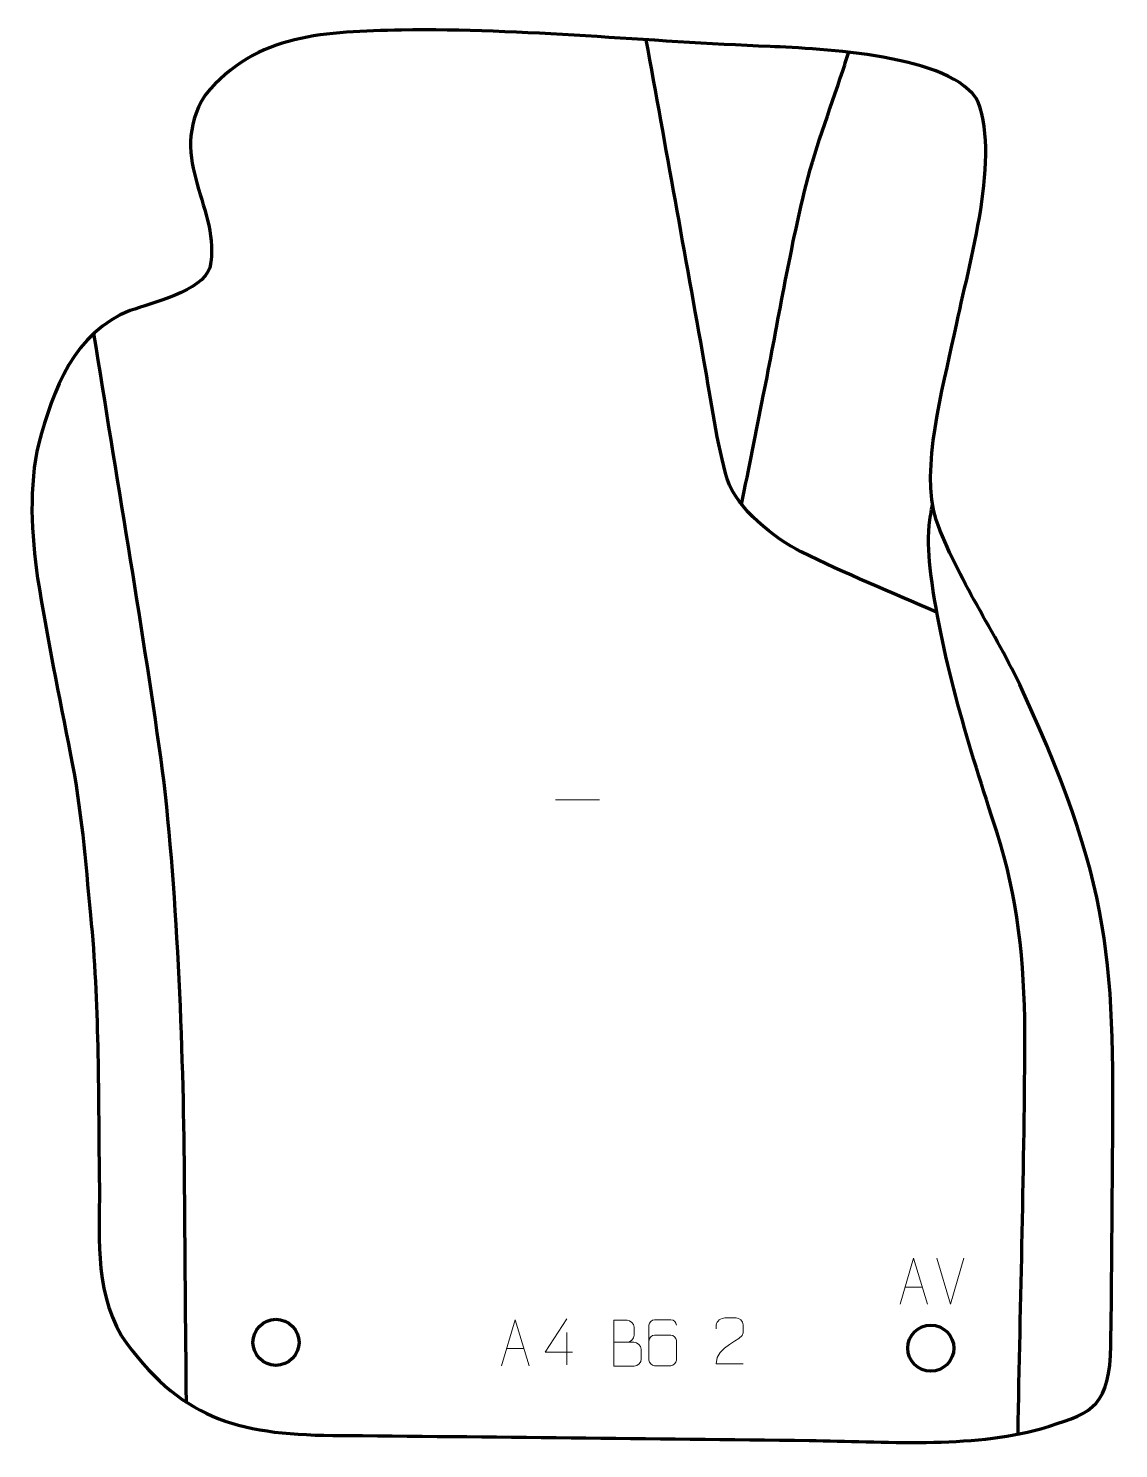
# Model space of a CAD drawing. Header units: millimetres. Extents: x 988 to 1580, y -49 to 721.
import ezdxf

# ---------------------------------------------------------------- set-up
doc = ezdxf.new("R2010")
doc.units = ezdxf.units.MM
doc.header["$MEASUREMENT"] = 0
doc.layers.add('layer 2', color=7, linetype='Continuous')
doc.layers.add('layer 3', color=7, linetype='Continuous')

msp = doc.modelspace()

# ---------------------------------------------------------------- linework, layer by layer
at = {"layer": 'layer 2', "color": 142, "lineweight": 200}
for centre in [(1122.3258, 8.2628), (1477.6613, 5.0876)]:
    msp.add_ellipse(centre, major_axis=(0, 12.5), ratio=1, dxfattribs=at)
at = {"layer": 'layer 2', "color": 142, "lineweight": 158}
for points, knots in [([(1480.7929, 404.4106), (1456.4811, 415.1551), (1431.0643, 425.2325), (1407.3605, 437.1108), (1407.3605, 437.1108), (1393.2627, 444.1755), (1372.1809, 460.7061), (1367.4152, 476.1914), (1367.4152, 476.1914), (1361.6236, 495.0103), (1358.3076, 520.2368), (1354.7682, 540.0902), (1354.7682, 540.0902), (1344.3756, 598.3857), (1333.8425, 656.6151), (1323.2786, 714.8792)], [0, 0, 0, 0, 0.2, 0.2, 0.2, 0.2, 0.4, 0.4, 0.4, 0.4, 0.6, 0.6, 0.6, 0.6, 1, 1, 1, 1]), ([(1374.9933, 462.7209), (1378.926, 482.3588), (1382.8588, 501.9966), (1386.7915, 521.6345), (1386.7915, 521.6345), (1394.0714, 558.1666), (1400.3685, 595.868), (1408.9639, 632.0134), (1408.9639, 632.0134), (1414.1917, 653.9976), (1422.8164, 676.413), (1429.8908, 698.0923), (1429.8908, 698.0923), (1430.8253, 700.9563), (1431.7599, 703.8203), (1432.6944, 706.6843), (1432.6944, 706.6843), (1432.6944, 706.6843), (1433.1617, 708.1163), (1433.1617, 708.1163)], [0, 0, 0, 0, 0.16666667, 0.16666667, 0.16666667, 0.16666667, 0.33333333, 0.33333333, 0.33333333, 0.33333333, 0.5, 0.5, 0.5, 0.5, 0.66666667, 0.66666667, 0.66666667, 0.66666667, 1, 1, 1, 1]), ([(1023.398, 555.4537), (1035.6136, 478.5577), (1048.8866, 401.5917), (1059.8191, 324.5226), (1059.8191, 324.5226), (1068.5427, 259.136), (1071.9551, 166.7286), (1072.5121, 99.9437), (1072.5121, 99.9437), (1072.8571, 58.595), (1073.1499, 17.2457), (1073.5668, -24.1024)], [0, 0, 0, 0, 0.25, 0.25, 0.25, 0.25, 0.5, 0.5, 0.5, 0.5, 1, 1, 1, 1]), ([(1524.9997, -41.5461), (1526.2531, 31.3472), (1528.6159, 104.4405), (1528.7093, 177.3236), (1528.7093, 177.3236), (1528.5925, 213.8085), (1524.8125, 250.4231), (1513.4925, 285.2278), (1513.4925, 285.2278), (1498.2698, 332.032), (1484.4558, 375.8992), (1477.6743, 424.9314), (1477.6743, 424.9314), (1476.5562, 434.0345), (1476.1047, 442.3583), (1476.7361, 451.5268), (1476.7361, 451.5268), (1477.3105, 455.4121), (1477.9744, 459.2898), (1478.5777, 463.1724)], [0, 0, 0, 0, 0.16666667, 0.16666667, 0.16666667, 0.16666667, 0.33333333, 0.33333333, 0.33333333, 0.33333333, 0.5, 0.5, 0.5, 0.5, 0.66666667, 0.66666667, 0.66666667, 0.66666667, 1, 1, 1, 1])]:
    msp.add_open_spline(points, degree=3, knots=knots, dxfattribs=at)
at = {"layer": 'layer 2', "color": 250, "lineweight": 9}
for points in [[(1273.9971, 302.5237), (1273.9971, 302.5237), (1297.9751, 302.5237), (1297.9751, 302.5237)], [(1488.3525, 28.9192), (1488.3525, 28.9192), (1481.0307, 53.8728), (1481.0307, 53.8728)], [(1495.6744, 53.8728), (1495.6744, 53.8728), (1488.3526, 28.9192), (1488.3526, 28.9192)], [(1463.7156, 38.1759), (1463.7156, 38.1759), (1473.2113, 38.1759), (1473.2113, 38.1759)], [(1280.2535, 13.6916), (1280.2535, 13.6916), (1280.2535, -3.9731), (1280.2535, -3.9731)], [(1247.5056, 4.8592), (1247.5056, 4.8592), (1257.0013, 4.8592), (1257.0013, 4.8592)]]:
    msp.add_open_spline(points, degree=3, dxfattribs=at)
for points, knots in [([(1460.993, 28.9265), (1460.993, 28.9265), (1468.364, 53.88), (1468.364, 53.88), (1468.364, 53.88), (1468.364, 53.88), (1475.9339, 28.9265), (1475.9339, 28.9265)], [0, 0, 0, 0, 0.33333333, 0.33333333, 0.33333333, 0.33333333, 1, 1, 1, 1]), ([(1244.783, -4.3902), (1244.783, -4.3902), (1252.154, 20.5633), (1252.154, 20.5633), (1252.154, 20.5633), (1252.154, 20.5633), (1259.7239, -4.3902), (1259.7239, -4.3902)], [0, 0, 0, 0, 0.33333333, 0.33333333, 0.33333333, 0.33333333, 1, 1, 1, 1]), ([(1283.1976, 2.9305), (1283.1976, 2.9305), (1268.3759, 2.9305), (1268.3759, 2.9305), (1268.3759, 2.9305), (1268.3759, 2.9305), (1280.2535, 21.001), (1280.2535, 21.001)], [0, 0, 0, 0, 0.33333333, 0.33333333, 0.33333333, 0.33333333, 1, 1, 1, 1]), ([(1305.742, 8.3127), (1309.3806, 8.3131), (1312.9677, 8.3131), (1316.6071, 8.3127), (1316.6071, 8.3127), (1318.5825, 8.2954), (1320.5061, 6.5593), (1320.5061, 4.5097), (1320.5061, 4.5097), (1320.5057, 3.3811), (1320.5057, 0.3317), (1320.5061, -0.7972), (1320.5061, -0.7972), (1320.5237, -2.6551), (1318.9816, -4.669), (1316.6601, -4.6521), (1316.6601, -4.6521), (1313.0203, -4.6517), (1309.3809, -4.6517), (1305.742, -4.6521), (1305.742, -4.6521), (1305.742, 3.6662), (1305.742, 11.984), (1305.742, 20.3015), (1305.742, 20.3015), (1308.1157, 20.3015), (1310.4898, 20.3015), (1312.864, 20.3015), (1312.864, 20.3015), (1314.5448, 20.3191), (1316.6416, 18.4086), (1316.6593, 16.4462), (1316.6593, 16.4462), (1316.6589, 14.3801), (1316.6589, 14.2341), (1316.6593, 12.1676), (1316.6593, 12.1676), (1316.6766, 10.1015), (1314.8221, 8.2954), (1312.8121, 8.3127)], [0, 0, 0, 0, 0.09090909, 0.09090909, 0.09090909, 0.09090909, 0.18181818, 0.18181818, 0.18181818, 0.18181818, 0.27272727, 0.27272727, 0.27272727, 0.27272727, 0.36363636, 0.36363636, 0.36363636, 0.36363636, 0.45454545, 0.45454545, 0.45454545, 0.45454545, 0.54545455, 0.54545455, 0.54545455, 0.54545455, 0.63636364, 0.63636364, 0.63636364, 0.63636364, 0.72727273, 0.72727273, 0.72727273, 0.72727273, 0.81818182, 0.81818182, 0.81818182, 0.81818182, 1, 1, 1, 1]), ([(1339.6115, 17.5914), (1339.5874, 18.9309), (1338.2312, 20.5841), (1336.6593, 20.5498), (1336.6593, 20.5498), (1333.6745, 20.5495), (1330.6893, 20.5495), (1327.7039, 20.5498), (1327.7039, 20.5498), (1326.4848, 20.5647), (1324.7566, 19.1271), (1324.7516, 17.5914), (1324.7516, 17.5914), (1324.7519, 11.2309), (1324.7519, 4.8701), (1324.7516, -1.4906), (1324.7516, -1.4906), (1324.7563, -2.6535), (1326.4848, -4.4246), (1327.7039, -4.449), (1327.7039, -4.449), (1330.6893, -4.4487), (1333.6745, -4.4487), (1336.6593, -4.449), (1336.6593, -4.449), (1337.9374, -4.4052), (1339.6071, -2.7907), (1339.6115, -1.4906), (1339.6115, -1.4906), (1339.6115, 2.0927), (1339.6115, 5.6758), (1339.6115, 9.2585), (1339.6115, 9.2585), (1339.573, 10.7367), (1337.9903, 12.1696), (1336.6593, 12.1676), (1336.6593, 12.1676), (1333.6745, 12.1679), (1330.6893, 12.1679), (1327.7039, 12.1676), (1327.7039, 12.1676), (1326.3744, 12.1726), (1324.7314, 10.6653), (1324.7731, 9.2368)], [0, 0, 0, 0, 0.08333333, 0.08333333, 0.08333333, 0.08333333, 0.16666667, 0.16666667, 0.16666667, 0.16666667, 0.25, 0.25, 0.25, 0.25, 0.33333333, 0.33333333, 0.33333333, 0.33333333, 0.41666667, 0.41666667, 0.41666667, 0.41666667, 0.5, 0.5, 0.5, 0.5, 0.58333333, 0.58333333, 0.58333333, 0.58333333, 0.66666667, 0.66666667, 0.66666667, 0.66666667, 0.75, 0.75, 0.75, 0.75, 0.83333333, 0.83333333, 0.83333333, 0.83333333, 1, 1, 1, 1]), ([(1375.917, -3.439), (1371.0026, -3.4387), (1366.0882, -3.4387), (1361.1741, -3.439), (1361.1741, -3.439), (1361.1741, 6.4933), (1375.8251, 9.1345), (1375.917, 13.4448), (1375.917, 13.4448), (1375.9167, 14.8689), (1375.9167, 16.2926), (1375.917, 17.7159), (1375.917, 17.7159), (1375.9001, 19.793), (1373.7773, 21.5178), (1372.1063, 21.5351), (1372.1063, 21.5351), (1370.0331, 21.5347), (1367.9602, 21.5347), (1365.8878, 21.5351), (1365.8878, 21.5351), (1364.0657, 21.5516), (1361.241, 19.7595), (1361.1741, 17.6659), (1361.1741, 17.6659), (1361.1741, 17.6659), (1361.1741, 15.6111), (1361.1741, 15.6111)], [0, 0, 0, 0, 0.125, 0.125, 0.125, 0.125, 0.25, 0.25, 0.25, 0.25, 0.375, 0.375, 0.375, 0.375, 0.5, 0.5, 0.5, 0.5, 0.625, 0.625, 0.625, 0.625, 0.75, 0.75, 0.75, 0.75, 1, 1, 1, 1])]:
    msp.add_open_spline(points, degree=3, knots=knots, dxfattribs=at)
at = {"layer": 'layer 3', "color": 242, "lineweight": 158}
msp.add_open_spline([(1038.5358, 11.73), (1023.0414, 38.8815), (1026.9718, 67.7889), (1026.4367, 97.6734), (1026.4367, 97.6734), (1025.7796, 146.0455), (1026.4457, 191.527), (1021.6741, 239.9373), (1021.6741, 239.9373), (1018.8596, 270.0701), (1016.7911, 297.0535), (1010.8677, 326.9582), (1010.8677, 326.9582), (1004.6377, 358.561), (997.9726, 391.021), (992.9739, 422.7909), (992.9739, 422.7909), (989.6378, 446.3032), (987.9785, 472.7774), (993.6167, 495.9866), (993.6167, 495.9866), (1001.2199, 524.9196), (1013.1735, 556.3692), (1043.2937, 568.0116), (1043.2937, 568.0116), (1054.9182, 572.0789), (1082.3528, 578.474), (1086.4004, 591.2379), (1086.4004, 591.2379), (1093.29, 622.86), (1062.0449, 649.4428), (1083.8573, 684.8892), (1083.8573, 684.8892), (1111.7913, 718.8142), (1149.903, 719.0763), (1190.3743, 720.1798), (1190.3743, 720.1798), (1256.6935, 721.046), (1323.9545, 713.7127), (1390.4421, 711.2377), (1390.4421, 711.2377), (1416.998, 710.0157), (1490.1188, 706.9342), (1503.456, 681.0835), (1503.456, 681.0835), (1515.6484, 648.6745), (1497.1799, 588.788), (1490.3298, 554.4963), (1490.3298, 554.4963), (1484.526, 526.3409), (1471.8436, 482.0171), (1480.5697, 454.5309), (1480.5697, 454.5309), (1491.9946, 422.5439), (1512.8305, 393.4469), (1527.2807, 362.2887), (1527.2807, 362.2887), (1579.5914, 247.9523), (1577.1881, 209.187), (1576.1421, 86.2818), (1576.1421, 86.2818), (1575.8927, 57.9631), (1575.8153, 29.4004), (1575.2762, 1.108), (1575.2762, 1.108), (1573.3959, -28.1608), (1563.1754, -30.806), (1537.3822, -38.5714), (1537.3822, -38.5714), (1499.7735, -49.3764), (1451.0747, -45.4185), (1411.7161, -44.9693), (1411.7161, -44.9693), (1325.5061, -43.9797), (1239.3599, -42.9582), (1153.144, -42.2151), (1153.144, -42.2151), (1100.7107, -41.6462), (1069.6717, -32.905), (1038.5358, 11.73)], degree=3, knots=[0, 0, 0, 0, 0.04761905, 0.04761905, 0.04761905, 0.04761905, 0.0952381, 0.0952381, 0.0952381, 0.0952381, 0.14285714, 0.14285714, 0.14285714, 0.14285714, 0.19047619, 0.19047619, 0.19047619, 0.19047619, 0.23809524, 0.23809524, 0.23809524, 0.23809524, 0.28571429, 0.28571429, 0.28571429, 0.28571429, 0.33333333, 0.33333333, 0.33333333, 0.33333333, 0.38095238, 0.38095238, 0.38095238, 0.38095238, 0.42857143, 0.42857143, 0.42857143, 0.42857143, 0.47619048, 0.47619048, 0.47619048, 0.47619048, 0.52380952, 0.52380952, 0.52380952, 0.52380952, 0.57142857, 0.57142857, 0.57142857, 0.57142857, 0.61904762, 0.61904762, 0.61904762, 0.61904762, 0.66666667, 0.66666667, 0.66666667, 0.66666667, 0.71428571, 0.71428571, 0.71428571, 0.71428571, 0.76190476, 0.76190476, 0.76190476, 0.76190476, 0.80952381, 0.80952381, 0.80952381, 0.80952381, 0.85714286, 0.85714286, 0.85714286, 0.85714286, 0.9047619, 0.9047619, 0.9047619, 0.9047619, 1, 1, 1, 1], dxfattribs=at)

doc.saveas('drawing.dxf')
